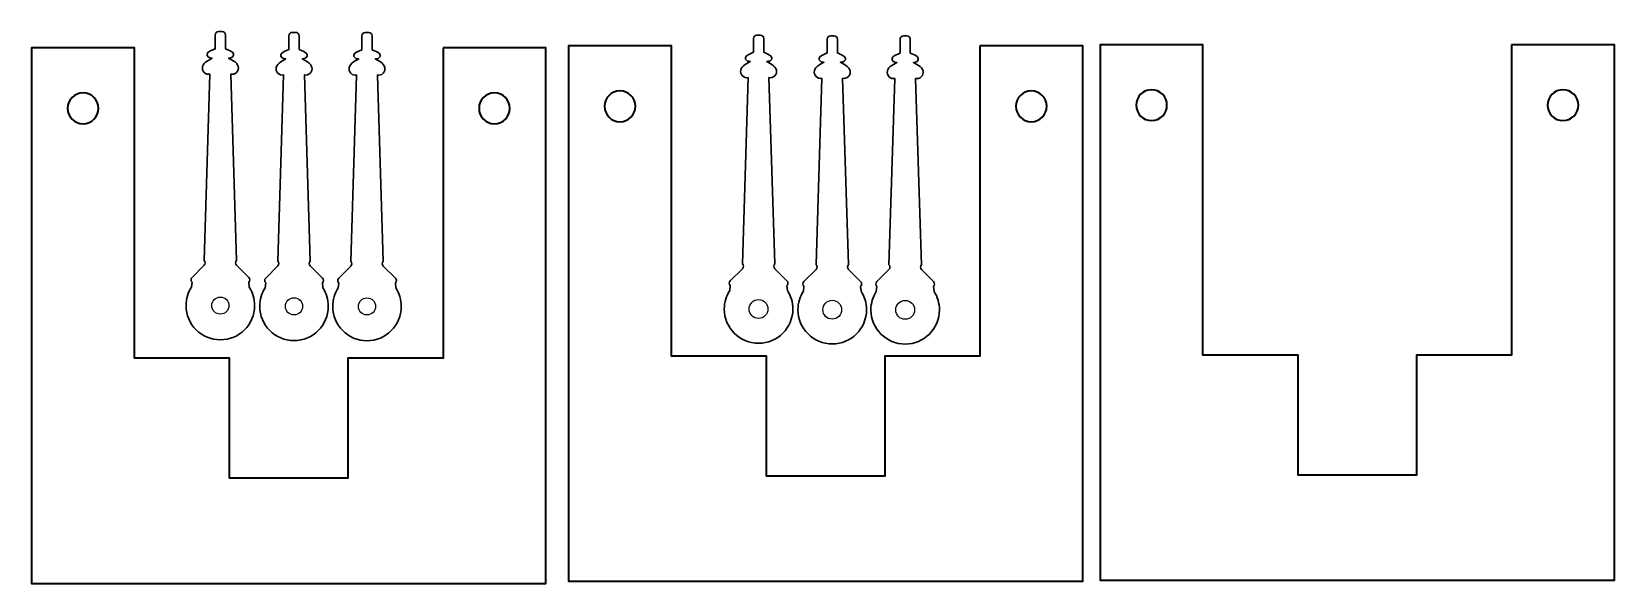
# Model space of a CAD drawing. Header units: inches. Extents: x 6 to 468, y 2 to 163.
import ezdxf

# ---------------------------------------------------------------- set-up
doc = ezdxf.new("R2010")
doc.units = ezdxf.units.IN
doc.header["$MEASUREMENT"] = 0
doc.layers.add('Layer 1', color=7, linetype='Continuous')

msp = doc.modelspace()

# ---------------------------------------------------------------- linework, layer by layer
for centre, radius in [((61, 83.25), 2.5), ((82.49, 83.04), 2.5), ((103.77, 83), 2.5), ((218, 82.25), 2.75), ((239.49, 82.04), 2.75), ((260.77, 82), 2.75)]:
    msp.add_circle(centre, radius)
at = {"layer": 'Layer 1', "color": 7, "lineweight": 35, "true_color": 0xffffff}
for points in [[(125.95, 158.46), (125.95, 67.88), (98.2, 67.88), (98.2, 32.88), (63.7, 32.88), (63.7, 67.88), (35.95, 67.88), (35.95, 158.46), (5.95, 158.46), (5.95, 67.88), (5.95, 67.88), (5.95, 2.18), (155.95, 2.18), (155.95, 32.88), (155.95, 67.88), (155.95, 158.46), (125.95, 158.46)], [(282.56, 159.08), (282.56, 68.49), (254.81, 68.49), (254.81, 33.49), (220.31, 33.49), (220.31, 68.49), (192.56, 68.49), (192.56, 159.08), (162.56, 159.08), (162.56, 68.49), (162.56, 68.49), (162.56, 2.79), (312.56, 2.79), (312.56, 33.49), (312.56, 68.49), (312.56, 159.08), (282.56, 159.08)], [(437.64, 159.38), (437.64, 68.8), (409.89, 68.8), (409.89, 33.8), (375.39, 33.8), (375.39, 68.8), (347.64, 68.8), (347.64, 159.38), (317.64, 159.38), (317.64, 68.8), (317.64, 68.8), (317.64, 3.1), (467.64, 3.1), (467.64, 33.8), (467.64, 68.8), (467.64, 159.38), (437.64, 159.38)]]:
    msp.add_lwpolyline(points, dxfattribs=at)
at = {"layer": 'Layer 1', "color": 7, "lineweight": 30, "true_color": 0xffffff}
for points in [[(69.27, 90.07), (69.66, 90.46), (69.66, 91.09), (69.27, 91.48), (69.27, 91.48), (65.73, 95.02), (65.73, 95.02), (65.34, 95.41), (65.34, 96.04), (65.73, 96.43), (65.73, 96.43), (64.04, 150.78), (64.04, 150.78), (64.63, 150.65), (65.23, 150.8), (65.7, 151.28), (66.68, 152.25), (66.31, 153.74), (64.9, 154.59), (64.9, 154.59), (63.41, 155.48), (63.41, 155.48), (63.79, 155.46), (64.16, 155.54), (64.47, 155.77), (65.19, 156.29), (64.92, 157.1), (63.88, 157.56), (63.88, 157.56), (62.5, 158.17), (62.5, 158.17), (62.5, 158.17), (62.5, 162.19), (62.5, 162.19), (62.5, 162.74), (62.05, 163.19), (61.5, 163.19), (61.5, 163.19), (60.5, 163.19), (60.5, 163.19), (59.95, 163.19), (59.5, 162.74), (59.5, 162.19), (59.5, 162.19), (59.5, 158.17), (59.5, 158.17), (59.5, 158.17), (58.12, 157.56), (58.12, 157.56), (57.08, 157.1), (56.81, 156.29), (57.53, 155.77), (57.84, 155.54), (58.21, 155.46), (58.59, 155.48), (58.59, 155.48), (57.1, 154.59), (57.1, 154.59), (55.69, 153.74), (55.32, 152.25), (56.3, 151.28), (56.77, 150.8), (57.37, 150.65), (57.96, 150.78), (57.96, 150.78), (56.27, 96.43), (56.27, 96.43), (56.66, 96.04), (56.66, 95.41), (56.27, 95.02), (56.27, 95.02), (52.73, 91.48), (52.73, 91.48), (52.34, 91.09), (52.34, 90.46), (52.73, 90.07), (52.73, 90.07), (52.58, 88.63), (52.58, 88.63), (51.58, 87.08), (51, 85.23), (51, 83.25), (51, 77.73), (55.48, 73.25), (61, 73.25), (66.52, 73.25), (71, 77.73), (71, 83.25), (71, 85.23), (70.42, 87.08), (69.42, 88.63), (69.42, 88.63), (69.27, 90.07), (69.27, 90.07)], [(90.76, 89.86), (91.15, 90.25), (91.15, 90.88), (90.76, 91.27), (90.76, 91.27), (87.22, 94.81), (87.22, 94.81), (86.83, 95.2), (86.83, 95.83), (87.22, 96.22), (87.22, 96.22), (85.53, 150.57), (85.53, 150.57), (86.12, 150.44), (86.72, 150.59), (87.19, 151.07), (88.17, 152.04), (87.8, 153.53), (86.39, 154.38), (86.39, 154.38), (84.9, 155.27), (84.9, 155.27), (85.28, 155.25), (85.65, 155.33), (85.96, 155.56), (86.68, 156.08), (86.41, 156.89), (85.37, 157.35), (85.37, 157.35), (83.99, 157.96), (83.99, 157.96), (83.99, 157.96), (83.99, 161.98), (83.99, 161.98), (83.99, 162.53), (83.54, 162.98), (82.99, 162.98), (82.99, 162.98), (81.99, 162.98), (81.99, 162.98), (81.44, 162.98), (80.99, 162.53), (80.99, 161.98), (80.99, 161.98), (80.99, 157.96), (80.99, 157.96), (80.99, 157.96), (79.61, 157.35), (79.61, 157.35), (78.57, 156.89), (78.3, 156.08), (79.02, 155.56), (79.33, 155.33), (79.7, 155.25), (80.08, 155.27), (80.08, 155.27), (78.59, 154.38), (78.59, 154.38), (77.18, 153.53), (76.81, 152.04), (77.79, 151.07), (78.26, 150.59), (78.86, 150.44), (79.45, 150.57), (79.45, 150.57), (77.76, 96.22), (77.76, 96.22), (78.15, 95.83), (78.15, 95.2), (77.76, 94.81), (77.76, 94.81), (74.22, 91.27), (74.22, 91.27), (73.83, 90.88), (73.83, 90.25), (74.22, 89.86), (74.22, 89.86), (74.07, 88.43), (74.07, 88.43), (73.07, 86.87), (72.49, 85.02), (72.49, 83.04), (72.49, 77.52), (76.97, 73.04), (82.49, 73.04), (88.01, 73.04), (92.49, 77.52), (92.49, 83.04), (92.49, 85.02), (91.91, 86.87), (90.91, 88.43), (90.91, 88.43), (90.76, 89.86), (90.76, 89.86)], [(112.04, 89.82), (112.43, 90.21), (112.43, 90.84), (112.04, 91.23), (112.04, 91.23), (108.51, 94.77), (108.51, 94.77), (108.12, 95.16), (108.12, 95.79), (108.51, 96.18), (108.51, 96.18), (106.82, 150.53), (106.82, 150.53), (107.4, 150.4), (108, 150.55), (108.48, 151.03), (109.45, 152), (109.09, 153.49), (107.67, 154.34), (107.67, 154.34), (106.18, 155.23), (106.18, 155.23), (106.56, 155.21), (106.94, 155.29), (107.24, 155.52), (107.96, 156.04), (107.69, 156.85), (106.65, 157.31), (106.65, 157.31), (105.27, 157.92), (105.27, 157.92), (105.27, 157.92), (105.27, 161.94), (105.27, 161.94), (105.27, 162.49), (104.82, 162.94), (104.27, 162.94), (104.27, 162.94), (103.27, 162.94), (103.27, 162.94), (102.72, 162.94), (102.27, 162.49), (102.27, 161.94), (102.27, 161.94), (102.27, 157.92), (102.27, 157.92), (102.27, 157.92), (100.9, 157.31), (100.9, 157.31), (99.85, 156.85), (99.59, 156.04), (100.3, 155.52), (100.61, 155.29), (100.99, 155.21), (101.37, 155.23), (101.37, 155.23), (99.88, 154.34), (99.88, 154.34), (98.46, 153.49), (98.1, 152), (99.07, 151.03), (99.55, 150.55), (100.14, 150.4), (100.73, 150.53), (100.73, 150.53), (99.04, 96.18), (99.04, 96.18), (99.43, 95.79), (99.43, 95.16), (99.04, 94.77), (99.04, 94.77), (95.51, 91.23), (95.51, 91.23), (95.12, 90.84), (95.12, 90.21), (95.51, 89.82), (95.51, 89.82), (95.35, 88.38), (95.35, 88.38), (94.35, 86.83), (93.77, 84.98), (93.77, 83), (93.77, 77.48), (98.25, 73), (103.77, 73), (109.3, 73), (113.77, 77.48), (113.77, 83), (113.77, 84.98), (113.19, 86.83), (112.2, 88.38), (112.2, 88.38), (112.04, 89.82), (112.04, 89.82)], [(226.27, 89.07), (226.66, 89.46), (226.66, 90.09), (226.27, 90.48), (226.27, 90.48), (222.73, 94.02), (222.73, 94.02), (222.34, 94.41), (222.34, 95.04), (222.73, 95.43), (222.73, 95.43), (221.04, 149.78), (221.04, 149.78), (221.63, 149.65), (222.23, 149.8), (222.7, 150.28), (223.68, 151.25), (223.31, 152.74), (221.9, 153.59), (221.9, 153.59), (220.41, 154.48), (220.41, 154.48), (220.79, 154.46), (221.16, 154.54), (221.47, 154.77), (222.19, 155.29), (221.92, 156.1), (220.88, 156.56), (220.88, 156.56), (219.5, 157.17), (219.5, 157.17), (219.5, 157.17), (219.5, 161.19), (219.5, 161.19), (219.5, 161.74), (219.05, 162.19), (218.5, 162.19), (218.5, 162.19), (217.5, 162.19), (217.5, 162.19), (216.95, 162.19), (216.5, 161.74), (216.5, 161.19), (216.5, 161.19), (216.5, 157.17), (216.5, 157.17), (216.5, 157.17), (215.12, 156.56), (215.12, 156.56), (214.08, 156.1), (213.81, 155.29), (214.53, 154.77), (214.84, 154.54), (215.21, 154.46), (215.59, 154.48), (215.59, 154.48), (214.1, 153.59), (214.1, 153.59), (212.69, 152.74), (212.32, 151.25), (213.3, 150.28), (213.77, 149.8), (214.37, 149.65), (214.96, 149.78), (214.96, 149.78), (213.27, 95.43), (213.27, 95.43), (213.66, 95.04), (213.66, 94.41), (213.27, 94.02), (213.27, 94.02), (209.73, 90.48), (209.73, 90.48), (209.34, 90.09), (209.34, 89.46), (209.73, 89.07), (209.73, 89.07), (209.58, 87.63), (209.58, 87.63), (208.58, 86.08), (208, 84.23), (208, 82.25), (208, 76.73), (212.48, 72.25), (218, 72.25), (223.52, 72.25), (228, 76.73), (228, 82.25), (228, 84.23), (227.42, 86.08), (226.42, 87.63), (226.42, 87.63), (226.27, 89.07), (226.27, 89.07)], [(247.76, 88.86), (248.15, 89.25), (248.15, 89.88), (247.76, 90.27), (247.76, 90.27), (244.22, 93.81), (244.22, 93.81), (243.83, 94.2), (243.83, 94.83), (244.22, 95.22), (244.22, 95.22), (242.53, 149.57), (242.53, 149.57), (243.12, 149.44), (243.72, 149.59), (244.19, 150.07), (245.17, 151.04), (244.8, 152.53), (243.39, 153.38), (243.39, 153.38), (241.9, 154.27), (241.9, 154.27), (242.28, 154.25), (242.65, 154.33), (242.96, 154.56), (243.68, 155.08), (243.41, 155.89), (242.37, 156.35), (242.37, 156.35), (240.99, 156.96), (240.99, 156.96), (240.99, 156.96), (240.99, 160.98), (240.99, 160.98), (240.99, 161.53), (240.54, 161.98), (239.99, 161.98), (239.99, 161.98), (238.99, 161.98), (238.99, 161.98), (238.44, 161.98), (237.99, 161.53), (237.99, 160.98), (237.99, 160.98), (237.99, 156.96), (237.99, 156.96), (237.99, 156.96), (236.61, 156.35), (236.61, 156.35), (235.57, 155.89), (235.3, 155.08), (236.02, 154.56), (236.33, 154.33), (236.7, 154.25), (237.08, 154.27), (237.08, 154.27), (235.59, 153.38), (235.59, 153.38), (234.18, 152.53), (233.81, 151.04), (234.79, 150.07), (235.26, 149.59), (235.86, 149.44), (236.45, 149.57), (236.45, 149.57), (234.76, 95.22), (234.76, 95.22), (235.15, 94.83), (235.15, 94.2), (234.76, 93.81), (234.76, 93.81), (231.22, 90.27), (231.22, 90.27), (230.83, 89.88), (230.83, 89.25), (231.22, 88.86), (231.22, 88.86), (231.07, 87.43), (231.07, 87.43), (230.07, 85.87), (229.49, 84.02), (229.49, 82.04), (229.49, 76.52), (233.97, 72.04), (239.49, 72.04), (245.01, 72.04), (249.49, 76.52), (249.49, 82.04), (249.49, 84.02), (248.91, 85.87), (247.91, 87.43), (247.91, 87.43), (247.76, 88.86), (247.76, 88.86)], [(269.04, 88.82), (269.43, 89.21), (269.43, 89.84), (269.04, 90.23), (269.04, 90.23), (265.51, 93.77), (265.51, 93.77), (265.12, 94.16), (265.12, 94.79), (265.51, 95.18), (265.51, 95.18), (263.82, 149.53), (263.82, 149.53), (264.4, 149.4), (265, 149.55), (265.48, 150.03), (266.45, 151), (266.09, 152.49), (264.67, 153.34), (264.67, 153.34), (263.18, 154.23), (263.18, 154.23), (263.56, 154.21), (263.94, 154.29), (264.24, 154.52), (264.96, 155.04), (264.69, 155.85), (263.65, 156.31), (263.65, 156.31), (262.27, 156.92), (262.27, 156.92), (262.27, 156.92), (262.27, 160.94), (262.27, 160.94), (262.27, 161.49), (261.82, 161.94), (261.27, 161.94), (261.27, 161.94), (260.27, 161.94), (260.27, 161.94), (259.72, 161.94), (259.27, 161.49), (259.27, 160.94), (259.27, 160.94), (259.27, 156.92), (259.27, 156.92), (259.27, 156.92), (257.9, 156.31), (257.9, 156.31), (256.85, 155.85), (256.59, 155.04), (257.3, 154.52), (257.61, 154.29), (257.99, 154.21), (258.37, 154.23), (258.37, 154.23), (256.88, 153.34), (256.88, 153.34), (255.46, 152.49), (255.1, 151), (256.07, 150.03), (256.55, 149.55), (257.14, 149.4), (257.73, 149.53), (257.73, 149.53), (256.04, 95.18), (256.04, 95.18), (256.43, 94.79), (256.43, 94.16), (256.04, 93.77), (256.04, 93.77), (252.51, 90.23), (252.51, 90.23), (252.12, 89.84), (252.12, 89.21), (252.51, 88.82), (252.51, 88.82), (252.35, 87.38), (252.35, 87.38), (251.35, 85.83), (250.77, 83.98), (250.77, 82), (250.77, 76.48), (255.25, 72), (260.77, 72), (266.3, 72), (270.77, 76.48), (270.77, 82), (270.77, 83.98), (270.19, 85.83), (269.2, 87.38), (269.2, 87.38), (269.04, 88.82), (269.04, 88.82)]]:
    msp.add_open_spline(points, degree=3, knots=[0, 0, 0, 0, 1, 1, 1, 2, 2, 2, 3, 3, 3, 4, 4, 4, 5, 5, 5, 6, 6, 6, 7, 7, 7, 8, 8, 8, 9, 9, 9, 10, 10, 10, 11, 11, 11, 12, 12, 12, 13, 13, 13, 14, 14, 14, 15, 15, 15, 16, 16, 16, 17, 17, 17, 18, 18, 18, 19, 19, 19, 20, 20, 20, 21, 21, 21, 22, 22, 22, 23, 23, 23, 24, 24, 24, 25, 25, 25, 26, 26, 26, 27, 27, 27, 28, 28, 28, 29, 29, 29, 30, 30, 30, 31, 31, 31, 31], dxfattribs=at)
at = {"layer": 'Layer 1', "color": 7, "lineweight": 35, "true_color": 0xffffff}
for points in [[(20.95, 136.31), (18.46, 136.31), (16.45, 138.33), (16.45, 140.81), (16.45, 143.3), (18.46, 145.31), (20.95, 145.31), (23.43, 145.31), (25.45, 143.3), (25.45, 140.81), (25.45, 138.33), (23.43, 136.31), (20.95, 136.31)], [(140.95, 136.31), (138.46, 136.31), (136.45, 138.33), (136.45, 140.81), (136.45, 143.3), (138.46, 145.31), (140.95, 145.31), (143.43, 145.31), (145.45, 143.3), (145.45, 140.81), (145.45, 138.33), (143.43, 136.31), (140.95, 136.31)], [(177.56, 136.92), (175.08, 136.92), (173.06, 138.94), (173.06, 141.42), (173.06, 143.91), (175.08, 145.92), (177.56, 145.92), (180.05, 145.92), (182.06, 143.91), (182.06, 141.42), (182.06, 138.94), (180.05, 136.92), (177.56, 136.92)], [(297.56, 136.92), (295.08, 136.92), (293.06, 138.94), (293.06, 141.42), (293.06, 143.91), (295.08, 145.92), (297.56, 145.92), (300.05, 145.92), (302.06, 143.91), (302.06, 141.42), (302.06, 138.94), (300.05, 136.92), (297.56, 136.92)], [(332.64, 137.23), (330.16, 137.23), (328.14, 139.24), (328.14, 141.73), (328.14, 144.21), (330.16, 146.23), (332.64, 146.23), (335.13, 146.23), (337.14, 144.21), (337.14, 141.73), (337.14, 139.24), (335.13, 137.23), (332.64, 137.23)], [(452.64, 137.23), (450.16, 137.23), (448.14, 139.24), (448.14, 141.73), (448.14, 144.21), (450.16, 146.23), (452.64, 146.23), (455.13, 146.23), (457.14, 144.21), (457.14, 141.73), (457.14, 139.24), (455.13, 137.23), (452.64, 137.23)]]:
    msp.add_open_spline(points, degree=3, knots=[0, 0, 0, 0, 1, 1, 1, 2, 2, 2, 3, 3, 3, 4, 4, 4, 4], dxfattribs=at)

doc.saveas('drawing.dxf')
